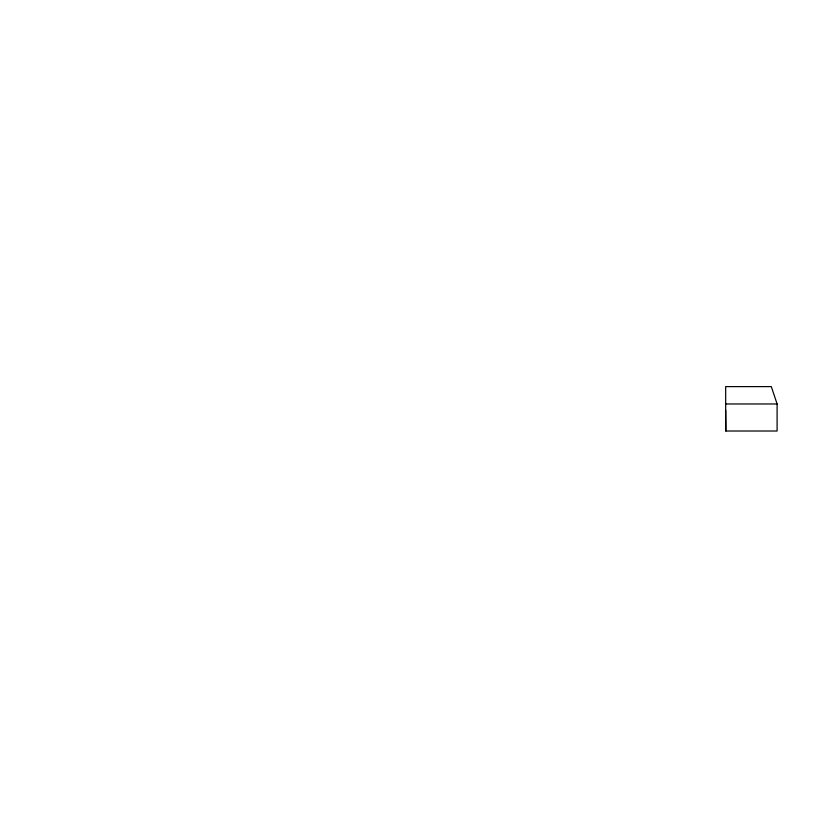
<?xml version="1.0" encoding="UTF-8"?>
<svg xmlns="http://www.w3.org/2000/svg" width="818" height="818" viewBox="0 0 818 818"><rect width="100%" height="100%" fill="white"/><g stroke="black" fill="none" stroke-linecap="round" stroke-linejoin="round"><path stroke-width="1.23" d="M725.678 403.969L777.1 403.969L777.1 431.014L725.678 431.014L725.678 386.607L771.313 386.607L777.1 403.969M725.678 410.104L725.955 431.014"/></g></svg>
